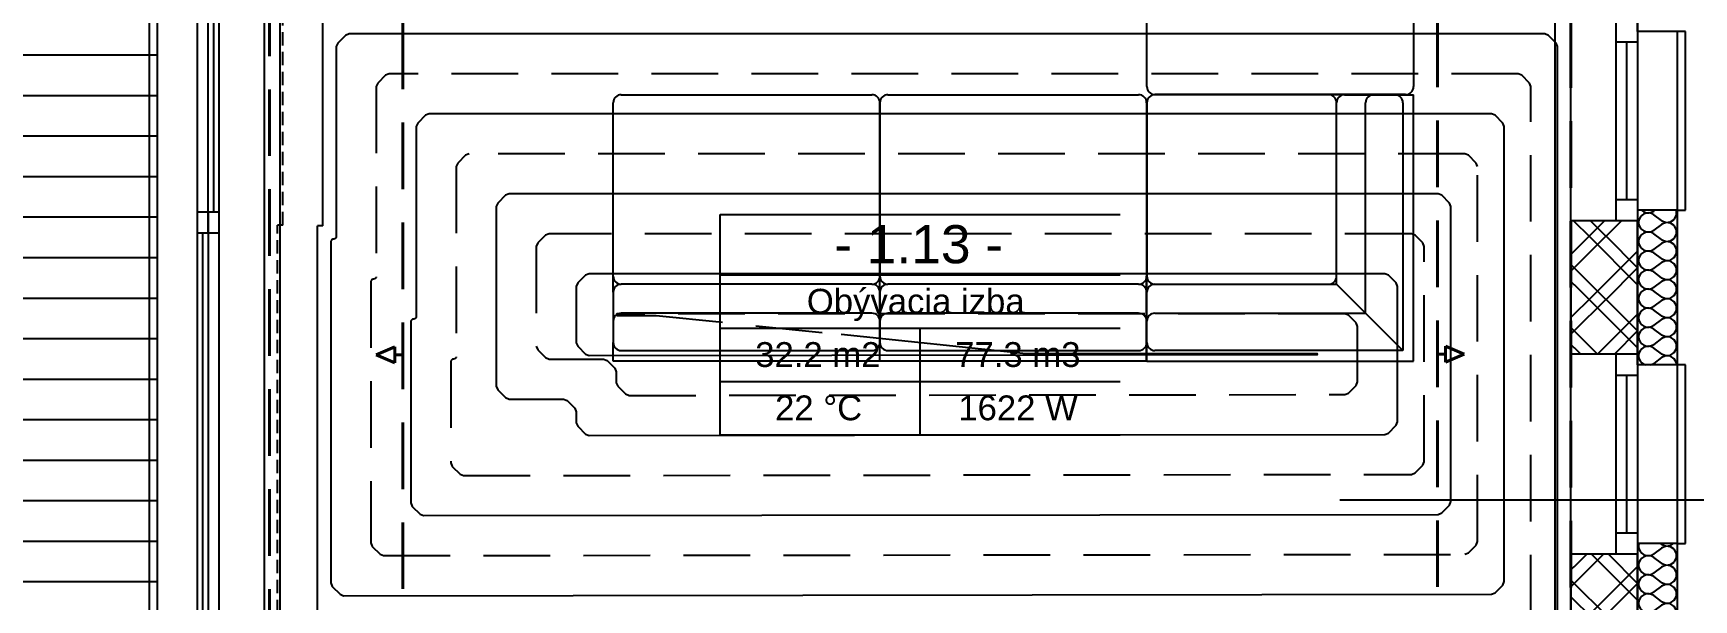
# Model space of a CAD drawing. Header units: millimetres. Extents: x 1046 to 74297, y -4150 to 54562.
# Drawn here: x 21024 to 27250, y 15740 to 17866 of the extents above; entities that cross this region are included whole.
import ezdxf

# ---------------------------------------------------------------- set-up
doc = ezdxf.new("R2010")
doc.units = ezdxf.units.MM
doc.linetypes.add('DASH', pattern=[75, 50, -25])
for name, color, linetype in [('1__NP___MIESTNOSTIUK', 7, 'Continuous'), ('Interiér - nábytok', 252, 'Continuous'), ('Konstrukce – Dělicí čáry vrstev', 252, 'Continuous'), ('Konštrukcie - vodorovné nosné', 252, 'Continuous'), ('Konštrukcie - zvislé nosné', 252, 'Continuous'), ('ODVODN__POTRUBIE___PODL__VYK_', 7, 'Continuous'), ('OKRAJOV__DILAT_CIA_PDL', 2, 'Continuous'), ('OKRAJOV__Z_NY_', 7, 'Continuous'), ('Otvory – Okna', 252, 'Continuous'), ('PODLAHOVKA', 7, 'Continuous'), ('PR_VODN__POTRUBIE___PODL__VYK_', 7, 'Continuous'), ('TABU_KY', 7, 'Continuous'), ('Výplně - Povrchové', 252, 'Continuous'), ('Výplně – Řezové', 252, 'Continuous'), ('Z_NA_PRECHODOV_CH_POTRUB_', 7, 'Continuous')]:
    doc.layers.add(name, color=color, linetype=linetype)
doc.styles.add('ARIAL', font='arial.ttf')

# ---------------------------------------------------------------- blocks, each defined once
blk = doc.blocks.new('Deska_26_1', base_point=(43748, 187047))
at = {"layer": 'Konštrukcie - vodorovné nosné', "flags": 128}
blk.add_lwpolyline([(43748, 187047), (43748, 566047), (561248, 566047), (561248, 1028547), (831248, 1028547), (831248, 137047), (623748, 137047), (623748, 187047), (507824, 187047)], close=True, dxfattribs=at)
blk = doc.blocks.new('Žaluzie 27[12]_1', base_point=(573748, 791047))
at = {"layer": 'Interiér - nábytok', "flags": 128}
blk.add_lwpolyline([(573748, 791047), (576748, 791047), (576748, 966047), (573748, 966047)], close=True, dxfattribs=at)
blk = doc.blocks.new('Pohovkový díl 01 27[44]_1', base_point=(739245, 902546))
at = {"layer": 'Interiér - nábytok'}
for p, q in [((739245, 901046), (739245, 868479)), ((773311, 902546), (740745, 902546)), ((776311, 902546), (773311, 902546)), ((774811, 868479), (774811, 901046)), ((774811, 866979), (774811, 901046)), ((776311, 902546), (785745, 902546)), ((780245, 861546), (780245, 901046)), ((785745, 902546), (789245, 902546)), ((787245, 901046), (787245, 854546)), ((789245, 852546), (789245, 902546)), ((739245, 865479), (739245, 868479)), ((740745, 866979), (773311, 866979)), ((740745, 866979), (774811, 866979)), ((774811, 866979), (787245, 854546)), ((739245, 856046), (739245, 865479)), ((740745, 861546), (780245, 861546)), ((739245, 852546), (739245, 856046)), ((787245, 854546), (740745, 854546)), ((739245, 852546), (789245, 852546))]:
    blk.add_line(p, q, dxfattribs=at)
for centre, start, end in [((740745, 901046), 90, 180), ((773311, 901046), 0, 90), ((776311, 901046), 90, 180), ((781745, 901046), 90, 180), ((785745, 901046), 0, 90), ((740745, 868479), 180, 270), ((740745, 865479), 90, 180), ((773311, 868479), 270, 0), ((740745, 860046), 90, 180), ((740745, 856046), 180, 270)]:
    blk.add_arc(centre, 1500, start, end, dxfattribs=at)
blk = doc.blocks.new('Pohovkový díl 01 27[53]_1', base_point=(739196, 902546))
at = {"layer": 'Interiér - nábytok'}
for p, q in [((689196, 868479), (689196, 901046)), ((690696, 902546), (737696, 902546)), ((739196, 901046), (739196, 868479)), ((689196, 865479), (689196, 868479)), ((737696, 866979), (690696, 866979)), ((737696, 866979), (690696, 866979)), ((739196, 865479), (739196, 868479)), ((689196, 865479), (689196, 856046)), ((739196, 856046), (739196, 865479)), ((737696, 861546), (690696, 861546)), ((689196, 852546), (689196, 856046)), ((690696, 854546), (737696, 854546)), ((739196, 852546), (739196, 856046)), ((739196, 852546), (689196, 852546))]:
    blk.add_line(p, q, dxfattribs=at)
for centre, start, end in [((690696, 901046), 90, 180), ((737696, 901046), 0, 90), ((690696, 868479), 180, 270), ((690696, 865479), 90, 180), ((737696, 868479), 270, 0), ((737696, 865479), 0, 90), ((690696, 860046), 90, 180), ((737696, 860046), 0, 90), ((690696, 856046), 180, 270), ((737696, 856046), 270, 0)]:
    blk.add_arc(centre, 1500, start, end, dxfattribs=at)
blk = doc.blocks.new('Pohovkový díl 01 27[54]_1', base_point=(689196, 902546))
at = {"layer": 'Interiér - nábytok'}
for p, q in [((639196, 868479), (639196, 901046)), ((640696, 902546), (687696, 902546)), ((689196, 901046), (689196, 868479)), ((639196, 865479), (639196, 868479)), ((687696, 866979), (640696, 866979)), ((687696, 866979), (640696, 866979)), ((689196, 865479), (689196, 868479)), ((639196, 865479), (639196, 856046)), ((689196, 856046), (689196, 865479)), ((687696, 861546), (640696, 861546)), ((639196, 852546), (639196, 856046)), ((640696, 854546), (687696, 854546)), ((689196, 852546), (689196, 856046)), ((689196, 852546), (639196, 852546))]:
    blk.add_line(p, q, dxfattribs=at)
for centre, start, end in [((640696, 901046), 90, 180), ((687696, 901046), 0, 90), ((640696, 868479), 180, 270), ((640696, 865479), 90, 180), ((687696, 868479), 270, 0), ((687696, 865479), 0, 90), ((640696, 860046), 90, 180), ((687696, 860046), 0, 90), ((640696, 856046), 180, 270), ((687696, 856046), 270, 0)]:
    blk.add_arc(centre, 1500, start, end, dxfattribs=at)
blk = doc.blocks.new('Pohovkový díl 01 27[55]_1', base_point=(739245, 972162))
at = {"layer": 'Interiér - nábytok'}
for p, q in [((740745, 972162), (787745, 972162)), ((739245, 904046), (739245, 970662)), ((789245, 970662), (789245, 904046)), ((787745, 902546), (740745, 902546))]:
    blk.add_line(p, q, dxfattribs=at)
for centre, start, end in [((740745, 970662), 90, 180), ((787745, 970662), 0, 90), ((740745, 904046), 180, 270), ((787745, 904046), 270, 0)]:
    blk.add_arc(centre, 1500, start, end, dxfattribs=at)
blk = doc.blocks.new('Žaluzie 27[63]_1', base_point=(815748, 689547))
at = {"layer": 'Interiér - nábytok', "flags": 128}
blk.add_lwpolyline([(815748, 689547), (818748, 689547), (818748, 1016047), (815748, 1016047)], close=True, dxfattribs=at)
blk = doc.blocks.new('Deska_28_1', base_point=(352998, 573547))
at = {"layer": 'Výplně - Povrchové'}
h = blk.add_hatch(dxfattribs=at)
h.set_pattern_fill('PRKENNÁ_PODLAHA_0001', color=256, style=0, pattern_type=2)
h.set_pattern_definition([(0, (0, 0), (0, 7600), [])])
h.paths.add_polyline_path([(352998, 573547), (553748, 573547), (553748, 1036047), (352998, 1036047)])
at = {"layer": 'Konštrukcie - vodorovné nosné', "flags": 128}
blk.add_lwpolyline([(352998, 573547), (553748, 573547), (553748, 1036047), (352998, 1036047)], close=True, dxfattribs=at)
blk = doc.blocks.new('*X270')
at = {"layer": 'Výplně – Řezové'}
for p, q in [((831495, 818345), (831427, 817857)), ((831427, 817857), (831495, 817369)), ((831498, 818354), (831495, 818345)), ((831495, 817369), (831693, 816918)), ((831693, 816918), (832008, 816539)), ((832008, 816539), (832414, 816260)), ((832414, 815883), (832008, 815604)), ((832414, 816260), (832881, 816103)), ((832881, 816040), (832414, 815883)), ((832881, 816103), (833373, 816079)), ((833373, 816064), (832881, 816040)), ((833373, 816079), (833853, 816190)), ((833853, 815953), (833373, 816064)), ((833853, 816190), (834284, 816429)), ((834284, 815714), (833853, 815953)), ((835712, 817500), (834284, 816429)), ((835712, 814643), (834284, 815714)), ((835712, 818214), (835527, 818354)), ((835712, 818214), (836514, 817878)), ((836514, 817837), (835712, 817500)), ((836514, 817878), (837380, 817960)), ((837380, 817755), (836514, 817837)), ((837380, 817960), (837973, 818354)), ((838105, 817273), (837380, 817755)), ((838516, 816506), (838105, 817273)), ((838516, 815637), (838516, 816506)), ((831495, 814774), (831427, 814286)), ((831427, 814286), (831495, 813798)), ((831693, 815225), (831495, 814774)), ((831495, 813798), (831693, 813347)), ((832008, 815604), (831693, 815225)), ((831693, 813347), (832008, 812968)), ((832008, 812968), (832414, 812689)), ((832414, 812689), (832881, 812531)), ((833373, 812507), (833853, 812619)), ((833853, 812619), (834284, 812857)), ((835712, 813929), (834284, 812857)), ((835712, 814643), (836514, 814306)), ((836514, 814265), (835712, 813929)), ((836514, 814306), (837380, 814388)), ((837380, 814183), (836514, 814265)), ((837380, 814388), (838105, 814870)), ((838105, 813702), (837380, 814183)), ((838105, 814870), (838516, 815637)), ((838516, 812935), (838105, 813702)), ((838516, 812065), (838516, 812935)), ((831495, 811202), (831427, 810714)), ((831427, 810714), (831495, 810226)), ((831693, 811653), (831495, 811202)), ((831495, 810226), (831693, 809775)), ((832008, 812032), (831693, 811653)), ((831693, 809775), (832008, 809396)), ((832414, 812311), (832008, 812032)), ((832881, 812469), (832414, 812311)), ((832881, 812531), (833373, 812507)), ((833373, 812493), (832881, 812469)), ((833853, 812381), (833373, 812493)), ((834284, 812143), (833853, 812381)), ((835712, 811071), (834284, 812143)), ((835712, 810357), (834284, 809286)), ((835712, 811071), (836514, 810735)), ((836514, 810694), (835712, 810357)), ((836514, 810735), (837380, 810817)), ((837380, 810612), (836514, 810694)), ((837380, 810817), (838105, 811298)), ((838105, 810130), (837380, 810612)), ((838105, 811298), (838516, 812065)), ((838516, 809363), (838105, 810130)), ((831495, 807631), (831427, 807143)), ((831427, 807143), (831495, 806655)), ((831693, 808082), (831495, 807631)), ((831495, 806655), (831693, 806204)), ((832008, 808461), (831693, 808082)), ((832008, 809396), (832414, 809117)), ((832414, 808740), (832008, 808461)), ((832414, 809117), (832881, 808960)), ((832881, 808897), (832414, 808740)), ((832881, 808960), (833373, 808936)), ((833373, 808921), (832881, 808897)), ((833373, 808936), (833853, 809047)), ((833853, 808810), (833373, 808921)), ((833853, 809047), (834284, 809286)), ((834284, 808571), (833853, 808810)), ((835712, 807500), (834284, 808571)), ((835712, 806786), (834284, 805714)), ((835712, 807500), (836514, 807163)), ((836514, 807122), (835712, 806786)), ((836514, 807163), (837380, 807245)), ((837380, 807040), (836514, 807122)), ((837380, 807245), (838105, 807727)), ((838105, 806559), (837380, 807040)), ((838105, 807727), (838516, 808494)), ((838516, 805792), (838105, 806559)), ((838516, 808494), (838516, 809363)), ((831495, 804059), (831427, 803571)), ((831427, 803571), (831495, 803083)), ((831693, 804510), (831495, 804059)), ((831693, 806204), (832008, 805825)), ((832008, 804890), (831693, 804510)), ((832008, 805825), (832414, 805546)), ((832414, 805169), (832008, 804890)), ((832414, 805546), (832881, 805388)), ((832881, 805326), (832414, 805169)), ((832881, 805388), (833373, 805364)), ((833373, 805350), (832881, 805326)), ((833373, 805364), (833853, 805476)), ((833853, 805238), (833373, 805350)), ((833853, 805476), (834284, 805714)), ((834284, 805000), (833853, 805238)), ((835712, 803929), (834284, 805000)), ((835712, 803929), (836514, 803592)), ((836514, 803551), (835712, 803214)), ((836514, 803592), (837380, 803674)), ((837380, 803469), (836514, 803551)), ((837380, 803674), (838105, 804156)), ((838105, 802987), (837380, 803469)), ((838105, 804156), (838516, 804922)), ((838516, 804922), (838516, 805792)), ((831495, 800488), (831427, 800000)), ((831495, 803083), (831693, 802633)), ((831693, 800939), (831495, 800488)), ((831693, 802633), (832008, 802253)), ((832008, 801318), (831693, 800939)), ((832008, 802253), (832414, 801974)), ((832414, 801597), (832008, 801318)), ((832414, 801974), (832881, 801817)), ((832881, 801755), (832414, 801597)), ((832881, 801817), (833373, 801793)), ((833373, 801778), (832881, 801755)), ((833373, 801793), (833853, 801904)), ((833853, 801667), (833373, 801778)), ((833853, 801904), (834284, 802143)), ((834284, 801429), (833853, 801667)), ((835712, 803214), (834284, 802143)), ((835712, 800357), (834284, 801429)), ((835712, 800357), (836514, 800020)), ((837380, 800103), (838105, 800584)), ((838516, 802221), (838105, 802987)), ((838105, 800584), (838516, 801351)), ((838516, 801351), (838516, 802221)), ((831427, 800000), (831495, 799512)), ((831495, 799512), (831693, 799061)), ((831693, 797367), (831495, 796917)), ((831693, 799061), (832008, 798682)), ((832008, 797747), (831693, 797367)), ((832008, 798682), (832414, 798403)), ((832414, 798026), (832008, 797747)), ((832414, 798403), (832881, 798245)), ((832881, 798183), (832414, 798026)), ((832881, 798245), (833373, 798222)), ((833373, 798207), (832881, 798183)), ((833373, 798222), (833853, 798333)), ((833853, 798096), (833373, 798207)), ((833853, 798333), (834284, 798571)), ((834284, 797857), (833853, 798096)), ((835712, 799643), (834284, 798571)), ((835712, 796786), (834284, 797857)), ((836514, 799980), (835712, 799643)), ((836514, 800020), (837380, 800103)), ((837380, 799897), (836514, 799980)), ((838105, 799416), (837380, 799897)), ((837380, 796531), (838105, 797013)), ((838516, 798649), (838105, 799416)), ((838105, 797013), (838516, 797779)), ((838516, 797779), (838516, 798649)), ((831495, 796917), (831427, 796429)), ((831427, 796429), (831495, 795941)), ((831495, 795941), (831693, 795490)), ((831693, 795490), (832008, 795110)), ((832008, 794175), (831693, 793796)), ((832008, 795110), (832414, 794831)), ((832414, 794454), (832008, 794175)), ((832414, 794831), (832881, 794674)), ((832881, 794612), (832414, 794454)), ((832881, 794674), (833373, 794650)), ((833373, 794636), (832881, 794612)), ((833373, 794650), (833853, 794762)), ((833853, 794524), (833373, 794636)), ((833853, 794762), (834284, 795000)), ((834284, 794286), (833853, 794524)), ((835712, 796071), (834284, 795000)), ((835712, 793214), (834284, 794286)), ((835712, 796786), (836514, 796449)), ((836514, 796408), (835712, 796071)), ((836514, 796449), (837380, 796531)), ((837380, 796326), (836514, 796408)), ((838105, 795844), (837380, 796326)), ((838516, 795078), (838105, 795844)), ((838105, 793441), (838516, 794208)), ((838516, 794208), (838516, 795078)), ((831495, 793345), (831427, 792857)), ((831427, 792857), (831495, 792369)), ((831693, 793796), (831495, 793345)), ((831495, 792369), (831693, 791918)), ((831693, 791918), (832008, 791539)), ((832008, 791539), (832414, 791260)), ((832414, 790883), (832008, 790604)), ((832414, 791260), (832881, 791103)), ((832881, 791040), (832414, 790883)), ((832881, 791103), (833373, 791079)), ((833373, 791064), (832881, 791040)), ((833373, 791079), (833853, 791190)), ((833853, 790953), (833373, 791064)), ((833853, 791190), (834284, 791429)), ((834284, 790714), (833853, 790953)), ((835712, 792500), (834284, 791429)), ((835712, 793214), (836514, 792878)), ((836514, 792837), (835712, 792500)), ((836514, 792878), (837380, 792960)), ((837380, 792755), (836514, 792837)), ((837380, 792960), (838105, 793441)), ((838105, 792273), (837380, 792755)), ((838516, 791506), (838105, 792273)), ((838516, 790637), (838516, 791506)), ((831495, 789774), (831435, 789348)), ((831693, 790225), (831495, 789774)), ((832008, 790604), (831693, 790225)), ((835712, 789643), (834284, 790714)), ((835712, 789643), (836416, 789348)), ((836951, 789348), (837380, 789388)), ((837380, 789388), (838105, 789870)), ((838105, 789870), (838516, 790637))]:
    blk.add_line(p, q, dxfattribs=at)
blk = doc.blocks.new('*X271')
at = {"layer": 'Výplně – Řezové'}
for p, q in [((831495, 879059), (831427, 878571)), ((831427, 878571), (831495, 878083)), ((831693, 879510), (831495, 879059)), ((831495, 878083), (831693, 877633)), ((832008, 879890), (831693, 879510)), ((831975, 880864), (832008, 880825)), ((832008, 880825), (832414, 880546)), ((832414, 880169), (832008, 879890)), ((832414, 880546), (832881, 880388)), ((832881, 880326), (832414, 880169)), ((832881, 880388), (833373, 880364)), ((833373, 880350), (832881, 880326)), ((833373, 880364), (833853, 880476)), ((833853, 880238), (833373, 880350)), ((833853, 880476), (834284, 880714)), ((834284, 880000), (833853, 880238)), ((834484, 880864), (834284, 880714)), ((835712, 878929), (834284, 880000)), ((835712, 878214), (834284, 877143)), ((835712, 878929), (836514, 878592)), ((836514, 878551), (835712, 878214)), ((836514, 878592), (837380, 878674)), ((837380, 878469), (836514, 878551)), ((837380, 878674), (838105, 879156)), ((838105, 877987), (837380, 878469)), ((838105, 879156), (838516, 879922)), ((838516, 877221), (838105, 877987)), ((838516, 880792), (838477, 880864)), ((838516, 879922), (838516, 880792)), ((831495, 875488), (831427, 875000)), ((831427, 875000), (831495, 874512)), ((831693, 875939), (831495, 875488)), ((831693, 877633), (832008, 877253)), ((832008, 876318), (831693, 875939)), ((832008, 877253), (832414, 876974)), ((832414, 876597), (832008, 876318)), ((832414, 876974), (832881, 876817)), ((832881, 876755), (832414, 876597)), ((832881, 876817), (833373, 876793)), ((833373, 876778), (832881, 876755)), ((833373, 876793), (833853, 876904)), ((833853, 876667), (833373, 876778)), ((833853, 876904), (834284, 877143)), ((834284, 876429), (833853, 876667)), ((835712, 875357), (834284, 876429)), ((835712, 875357), (836514, 875020)), ((836514, 874980), (835712, 874643)), ((836514, 875020), (837380, 875103)), ((837380, 874897), (836514, 874980)), ((837380, 875103), (838105, 875584)), ((838105, 874416), (837380, 874897)), ((838105, 875584), (838516, 876351)), ((838516, 876351), (838516, 877221)), ((831495, 871917), (831427, 871429)), ((831495, 874512), (831693, 874061)), ((831693, 872367), (831495, 871917)), ((831693, 874061), (832008, 873682)), ((832008, 872747), (831693, 872367)), ((832008, 873682), (832414, 873403)), ((832414, 873026), (832008, 872747)), ((832414, 873403), (832881, 873245)), ((832881, 873183), (832414, 873026)), ((832881, 873245), (833373, 873222)), ((833373, 873207), (832881, 873183)), ((833373, 873222), (833853, 873333)), ((833853, 873096), (833373, 873207)), ((833853, 873333), (834284, 873571)), ((834284, 872857), (833853, 873096)), ((835712, 874643), (834284, 873571)), ((835712, 871786), (834284, 872857)), ((835712, 871786), (836514, 871449)), ((837380, 871531), (838105, 872013)), ((838516, 873649), (838105, 874416)), ((838105, 872013), (838516, 872779)), ((838516, 872779), (838516, 873649)), ((831427, 871429), (831495, 870941)), ((831495, 870941), (831693, 870490)), ((831693, 868796), (831495, 868345)), ((831693, 870490), (832008, 870110)), ((832008, 869175), (831693, 868796)), ((832008, 870110), (832414, 869831)), ((832414, 869454), (832008, 869175)), ((832414, 869831), (832881, 869674)), ((832881, 869612), (832414, 869454)), ((832881, 869674), (833373, 869650)), ((833373, 869636), (832881, 869612)), ((833373, 869650), (833853, 869762)), ((833853, 869524), (833373, 869636)), ((833853, 869762), (834284, 870000)), ((834284, 869286), (833853, 869524)), ((835712, 871071), (834284, 870000)), ((835712, 868214), (834284, 869286)), ((836514, 871408), (835712, 871071)), ((836514, 871449), (837380, 871531)), ((837380, 871326), (836514, 871408)), ((838105, 870844), (837380, 871326)), ((838516, 870078), (838105, 870844)), ((838105, 868441), (838516, 869208)), ((838516, 869208), (838516, 870078)), ((831495, 868345), (831427, 867857)), ((831427, 867857), (831495, 867369)), ((831495, 867369), (831693, 866918)), ((831693, 866918), (832008, 866539)), ((832008, 865604), (831693, 865225)), ((832008, 866539), (832414, 866260)), ((832414, 865883), (832008, 865604)), ((832414, 866260), (832881, 866103)), ((832881, 866040), (832414, 865883)), ((832881, 866103), (833373, 866079)), ((833373, 866064), (832881, 866040)), ((833373, 866079), (833853, 866190)), ((833853, 865953), (833373, 866064)), ((833853, 866190), (834284, 866429)), ((834284, 865714), (833853, 865953)), ((835712, 867500), (834284, 866429)), ((835712, 864643), (834284, 865714)), ((835712, 868214), (836514, 867878)), ((836514, 867837), (835712, 867500)), ((836514, 867878), (837380, 867960)), ((837380, 867755), (836514, 867837)), ((837380, 867960), (838105, 868441)), ((838105, 867273), (837380, 867755)), ((838516, 866506), (838105, 867273)), ((838105, 864870), (838516, 865637)), ((838516, 865637), (838516, 866506)), ((831495, 864774), (831427, 864286)), ((831427, 864286), (831495, 863798)), ((831693, 865225), (831495, 864774)), ((831495, 863798), (831693, 863347)), ((831693, 863347), (832008, 862968)), ((832008, 862968), (832414, 862689)), ((832414, 862689), (832881, 862531)), ((832881, 862469), (832414, 862311)), ((832881, 862531), (833373, 862507)), ((833373, 862493), (832881, 862469)), ((833373, 862507), (833853, 862619)), ((833853, 862381), (833373, 862493)), ((833853, 862619), (834284, 862857)), ((834284, 862143), (833853, 862381)), ((835712, 863929), (834284, 862857)), ((835712, 864643), (836514, 864306)), ((836514, 864265), (835712, 863929)), ((836514, 864306), (837380, 864388)), ((837380, 864183), (836514, 864265)), ((837380, 864388), (838105, 864870)), ((838105, 863702), (837380, 864183)), ((838516, 862935), (838105, 863702)), ((838516, 862065), (838516, 862935)), ((831495, 861202), (831427, 860714)), ((831427, 860714), (831495, 860226)), ((831693, 861653), (831495, 861202)), ((831495, 860226), (831693, 859775)), ((832008, 862032), (831693, 861653)), ((831693, 859775), (832008, 859396)), ((832414, 862311), (832008, 862032)), ((832008, 859396), (832414, 859117)), ((833853, 859047), (834284, 859286)), ((835712, 861071), (834284, 862143)), ((835712, 860357), (834284, 859286)), ((835712, 861071), (836514, 860735)), ((836514, 860694), (835712, 860357)), ((836514, 860735), (837380, 860817)), ((837380, 860612), (836514, 860694)), ((837380, 860817), (838105, 861298)), ((838105, 860130), (837380, 860612)), ((838105, 861298), (838516, 862065)), ((838516, 859363), (838105, 860130)), ((838516, 858494), (838516, 859363)), ((831495, 857631), (831427, 857143)), ((831427, 857143), (831495, 856655)), ((831693, 858082), (831495, 857631)), ((831495, 856655), (831693, 856204)), ((832008, 858461), (831693, 858082)), ((831693, 856204), (832008, 855825)), ((832414, 858740), (832008, 858461)), ((832414, 859117), (832881, 858960)), ((832881, 858897), (832414, 858740)), ((832881, 858960), (833373, 858936)), ((833373, 858921), (832881, 858897)), ((833373, 858936), (833853, 859047)), ((833853, 858810), (833373, 858921)), ((834284, 858571), (833853, 858810)), ((835712, 857500), (834284, 858571)), ((835712, 856786), (834284, 855714)), ((835712, 857500), (836514, 857163)), ((836514, 857122), (835712, 856786)), ((836514, 857163), (837380, 857245)), ((837380, 857040), (836514, 857122)), ((837380, 857245), (838105, 857727)), ((838105, 856559), (837380, 857040)), ((838105, 857727), (838516, 858494)), ((838516, 855792), (838105, 856559)), ((831495, 854059), (831427, 853571)), ((831427, 853571), (831495, 853083)), ((831693, 854510), (831495, 854059)), ((831495, 853083), (831693, 852633)), ((832008, 854890), (831693, 854510)), ((832008, 855825), (832414, 855546)), ((832414, 855169), (832008, 854890)), ((832414, 855546), (832881, 855388)), ((832881, 855326), (832414, 855169)), ((832881, 855388), (833373, 855364)), ((833373, 855350), (832881, 855326)), ((833373, 855364), (833853, 855476)), ((833853, 855238), (833373, 855350)), ((833853, 855476), (834284, 855714)), ((834284, 855000), (833853, 855238)), ((835712, 853929), (834284, 855000)), ((835712, 853214), (834284, 852143)), ((835712, 853929), (836514, 853592)), ((836514, 853551), (835712, 853214)), ((836514, 853592), (837380, 853674)), ((837380, 853469), (836514, 853551)), ((837380, 853674), (838105, 854156)), ((838105, 852987), (837380, 853469)), ((838105, 854156), (838516, 854922)), ((838516, 854922), (838516, 855792)), ((831693, 852633), (832008, 852253)), ((832008, 852253), (832414, 851974)), ((832414, 851974), (832771, 851854)), ((833634, 851854), (833853, 851904)), ((833853, 851904), (834284, 852143)), ((838516, 852221), (838105, 852987)), ((838516, 851854), (838516, 852221))]:
    blk.add_line(p, q, dxfattribs=at)
blk = doc.blocks.new('*X275')
at = {"layer": 'Výplně – Řezové'}
for p, q in [((819375, 813994), (821735, 816354)), ((819375, 810869), (824860, 816354)), ((822603, 816354), (831248, 807708)), ((825765, 816354), (831248, 810871)), ((818748, 813404), (819375, 814031)), ((822169, 804950), (831248, 814029)), ((818748, 811496), (819375, 810869)), ((818748, 810242), (819375, 810869)), ((819375, 810869), (825294, 804950)), ((825331, 804950), (831248, 810867)), ((818748, 808333), (819375, 807706)), ((819375, 807744), (822169, 804950)), ((819375, 802156), (822169, 804950)), ((819375, 799031), (825294, 804950)), ((822169, 804950), (831248, 795871)), ((825331, 804950), (831248, 799033)), ((818748, 801567), (819375, 802194)), ((822169, 793112), (831248, 802192)), ((818748, 799658), (819375, 799031)), ((818748, 798404), (819375, 799031)), ((819375, 799031), (825294, 793112)), ((825331, 793112), (831248, 799029)), ((818748, 796496), (819375, 795869)), ((819375, 795906), (822169, 793112)), ((820404, 791348), (822169, 793112)), ((822169, 793112), (823934, 791348)), ((823529, 791348), (825294, 793112)), ((825331, 793112), (827096, 791348))]:
    blk.add_line(p, q, dxfattribs=at)
blk = doc.blocks.new('*X276')
at = {"layer": 'Výplně – Řezové'}
for p, q in [((819242, 878864), (819375, 878731)), ((819375, 878769), (822169, 875975)), ((822169, 875975), (825058, 878864)), ((822405, 878864), (825294, 875975)), ((825331, 875975), (828220, 878864)), ((831117, 878864), (831248, 878733)), ((819375, 873181), (822169, 875975)), ((819375, 870056), (825294, 875975)), ((822169, 875975), (831248, 866896)), ((825331, 875975), (831248, 870058)), ((818748, 872592), (819375, 873219)), ((822169, 864138), (831248, 873217)), ((818748, 870683), (819375, 870056)), ((818748, 869429), (819375, 870056)), ((819375, 870056), (825294, 864138)), ((825331, 864138), (831248, 870054)), ((818748, 867521), (819375, 866894)), ((819375, 866931), (822169, 864138)), ((819375, 861344), (822169, 864138)), ((819375, 858219), (825294, 864138)), ((822169, 864138), (831248, 855058)), ((825331, 864138), (831248, 858221)), ((818748, 860754), (819375, 861381)), ((823722, 853854), (831248, 861379)), ((818748, 858846), (819375, 858219)), ((818748, 857592), (819375, 858219)), ((819375, 858219), (823740, 853854)), ((826885, 853854), (831248, 858217)), ((818748, 855683), (819375, 855056)), ((819375, 855094), (820615, 853854))]:
    blk.add_line(p, q, dxfattribs=at)
blk = doc.blocks.new('Vícekřídlé vodorovné okno 27_3')
at = {"layer": 'Otvory – Okna'}
for p, q in [((-18750, 0), (-18750, 8500)), ((18750, 0), (18750, 8500)), ((-18750, 0), (-14750, 0)), ((-18750, -4000), (-18750, 0)), ((-18750, -4000), (-18750, 0)), ((-14750, 0), (-14750, -4000)), ((-14750, 0), (14750, 0)), ((14750, -4000), (14750, 0)), ((14750, 0), (18750, 0)), ((18750, -4000), (18750, 0)), ((18750, -4000), (18750, 0)), ((-14750, -2000), (14750, -2000)), ((-14750, -4000), (-18750, -4000)), ((-16750, -4000), (-18750, -4000)), ((-16750, -4000), (-18750, -4000)), ((-16750, -11500), (-16750, -4000)), ((14750, -4000), (-14750, -4000)), ((18750, -4000), (14750, -4000)), ((16750, -4000), (18750, -4000)), ((16750, -4000), (18750, -4000)), ((16750, -11500), (16750, -4000)), ((-16750, -11500), (-16750, -13000)), ((-16750, -11500), (16750, -11500)), ((16750, -13000), (16750, -11500)), ((-16750, -13000), (16750, -13000))]:
    blk.add_line(p, q, dxfattribs=at)
blk = doc.blocks.new('Vícekřídlé vodorovné okno 27_4')
at = {"layer": 'Otvory – Okna'}
for p, q in [((-87500, 0), (-87500, 8500)), ((87500, 0), (87500, 8500)), ((-87500, 0), (-83500, 0)), ((-87500, -4000), (-87500, 0)), ((-87500, -4000), (-87500, 0)), ((-83500, 0), (-83500, -4000)), ((-2000, 0), (-83500, 0)), ((2000, 0), (-2000, 0)), ((-2000, 0), (-2000, -2000)), ((79500, 0), (2000, 0)), ((2000, -2000), (2000, 0)), ((79500, 0), (2000, 0)), ((83500, 0), (79500, 0)), ((79500, 0), (79500, -2000)), ((83500, -4000), (83500, 0)), ((83500, 0), (87500, 0)), ((83500, -2000), (83500, 0)), ((87500, -4000), (87500, 0)), ((87500, -4000), (87500, 0)), ((-79500, -2000), (-83500, -2000)), ((-83500, -2000), (-83500, -4000)), ((-79500, -4000), (-79500, -2000)), ((-2000, -2000), (-79500, -2000)), ((-79500, -3000), (-2000, -3000)), ((-2000, -2000), (2000, -2000)), ((2000, -2000), (-2000, -2000)), ((-2000, -2000), (-2000, -4000)), ((79500, -1000), (2000, -1000)), ((2000, -2000), (79500, -2000)), ((2000, -4000), (2000, -2000)), ((79500, -2000), (83500, -2000)), ((-83500, -4000), (-87500, -4000)), ((-85500, -4000), (-87500, -4000)), ((-85500, -4000), (-87500, -4000)), ((-85500, -11500), (-85500, -4000)), ((-83500, -4000), (-79500, -4000)), ((-79500, -4000), (-2000, -4000)), ((-79500, -4000), (-2000, -4000)), ((-2000, -4000), (2000, -4000)), ((2000, -4000), (83500, -4000)), ((87500, -4000), (83500, -4000)), ((85500, -4000), (87500, -4000)), ((85500, -4000), (87500, -4000)), ((85500, -11500), (85500, -4000)), ((-85500, -11500), (-85500, -13000)), ((-85500, -11500), (85500, -11500)), ((-85500, -11500), (85500, -11500)), ((85500, -13000), (85500, -11500)), ((-85500, -13000), (85500, -13000))]:
    blk.add_line(p, q, dxfattribs=at)
blk = doc.blocks.new('A$Ca9295a0e')
at = {"layer": 'Konstrukce – Dělicí čáry vrstev'}
for p, q in [((16575, 15349.7), (16575, 15849.9)), ((16575, 14099.6), (16575, 14599.7))]:
    blk.add_line(p, q, dxfattribs=at)
at = {"layer": 'Konštrukcie - zvislé nosné'}
for p, q in [((16725, 15889.9), (16575, 15889.9)), ((16575, 15889.9), (16575, 15849.9)), ((16495, 15849.9), (16325, 15849.9)), ((16575, 15849.9), (16495, 15849.9)), ((16495, 15349.7), (16325, 15349.7)), ((16575, 15349.7), (16495, 15349.7)), ((16575, 15309.7), (16575, 15349.7)), ((16725, 15309.7), (16575, 15309.7)), ((16725, 14639.7), (16575, 14639.7)), ((16575, 14639.7), (16575, 14599.7)), ((16495, 14599.7), (16325, 14599.7)), ((16575, 14599.7), (16495, 14599.7))]:
    blk.add_line(p, q, dxfattribs=at)
at = {"layer": 'Konštrukcie - zvislé nosné', "flags": 128}
for points in [[(16725, 15309.7), (16725, 15889.9)], [(16325, 15849.9), (16325, 15349.7)], [(16725, 14059.6), (16725, 14639.7)], [(16325, 14599.7), (16325, 14099.6)]]:
    blk.add_lwpolyline(points, dxfattribs=at)
at = {"layer": 'Interiér - nábytok', "xscale": 0.02, "yscale": 0.02, "zscale": 0.02}
for name, p in [('Žaluzie 27[63]_1', (16265, 12063.5)), ('Pohovkový díl 01 27[55]_1', (14734.9, 17715.9)), ('Žaluzie 27[12]_1', (11425, 14093.5)), ('Pohovkový díl 01 27[54]_1', (13734, 16323.5)), ('Pohovkový díl 01 27[53]_1', (14734, 16323.5)), ('Pohovkový díl 01 27[44]_1', (14734.9, 16323.5))]:
    blk.add_blockref(name, p, dxfattribs=at)
at = {"layer": 'Konštrukcie - vodorovné nosné', "xscale": 0.02, "yscale": 0.02, "zscale": 0.02}
for name, p in [('Deska_28_1', (7010, 9743.5)), ('Deska_26_1', (825, 2013.5))]:
    blk.add_blockref(name, p, dxfattribs=at)
at = {"layer": 'Konštrukcie - zvislé nosné', "xscale": 0.02, "yscale": 0.02, "zscale": 0.02}
for name in ['*X271', '*X276', '*X270', '*X275']:
    blk.add_blockref(name, (-50, -1727.4), dxfattribs=at)
at = {"layer": 'Otvory – Okna', "yscale": 0.02, "zscale": 999.9999999999999}
for name, p, xscale, rotation in [('Vícekřídlé vodorovné okno 27_4', (11255, 15843.5), -0.02, 269.9999990752448), ('Vícekřídlé vodorovné okno 27_3', (16495, 16224.9), 0.02, 90), ('Vícekřídlé vodorovné okno 27_3', (16495, 14974.7), 0.02, 90)]:
    blk.add_blockref(name, p, dxfattribs=dict(at, xscale=xscale, rotation=rotation))
blk = doc.blocks.new('A$Cacebdfa7')
blk.add_blockref('A$Ca9295a0e', (2747.1, 1041.4))
at = {"layer": '1__NP___MIESTNOSTIUK', "color": 18}
for p, q in [((15882.3, 16688.9), (15882.3, 16915.9)), ((15882.3, 16915.9), (17382.3, 16915.9)), ((15882.3, 16488.9), (15882.3, 16688.9)), ((15882.3, 16688.9), (17382.3, 16688.9)), ((15882.3, 16688.9), (17382.3, 16688.9)), ((15882.3, 16288.9), (15882.3, 16488.9)), ((15882.3, 16488.9), (17382.3, 16488.9)), ((15882.3, 16488.9), (17382.3, 16488.9)), ((16632.3, 16288.9), (16632.3, 16488.9)), ((15882.3, 16088.9), (15882.3, 16288.9)), ((15882.3, 16288.9), (17382.3, 16288.9)), ((15882.3, 16288.9), (17382.3, 16288.9)), ((16632.3, 16088.9), (16632.3, 16288.9)), ((15882.3, 16088.9), (17382.3, 16088.9))]:
    blk.add_line(p, q, dxfattribs=at)
at = {"layer": 'ODVODN__POTRUBIE___PODL__VYK_', "color": 172, "linetype": 'DASH'}
for p, q in [((14242.5, 16875), (14242.5, 17643)), ((14222.1, 9494.6), (14222.1, 16875)), ((14242.5, 16875), (14222.1, 16875))]:
    blk.add_line(p, q, dxfattribs=at)
for points in [[(14222.1, 16875), (14222.1, 16875), (14222.1, 16875), (14222.1, 16875), (14222.1, 16875), (14222.1, 16875)], [(14242.5, 16875), (14242.5, 16875), (14242.5, 16875), (14242.5, 16875), (14242.5, 16875), (14242.5, 16875)]]:
    blk.add_lwpolyline(points, dxfattribs=at)
at = {"layer": 'OKRAJOV__DILAT_CIA_PDL', "color": 116, "linetype": 'DASH', "lineweight": 40, "ltscale": 5, "true_color": 0x136734}
blk.add_lwpolyline([(19072.1, 19634.9), (14192.5, 19634.9), (14192.5, 15134.9), (19072.1, 15140.9), (19072.1, 19634.9)], dxfattribs=at)
at = {"layer": 'OKRAJOV__Z_NY_', "color": 3, "linetype": 'DASH', "lineweight": 40, "ltscale": 5}
for p, q in [((14692.5, 15135.5), (14692.5, 17643)), ((18572.1, 17643), (18572.1, 15140.3))]:
    blk.add_line(p, q, dxfattribs=at)
for points in [[(14692.5, 16389.3), (14662.5, 16389.3), (14662.5, 16419.3), (14592.5, 16389.3), (14662.5, 16359.3), (14662.5, 16389.3)], [(18572.1, 16391.7), (18602.1, 16391.7), (18602.1, 16361.7), (18672.1, 16391.7), (18602.1, 16421.7), (18602.1, 16391.7)]]:
    blk.add_lwpolyline(points, dxfattribs=at)
at = {"layer": 'PODLAHOVKA', "color": 12, "ltscale": 5}
blk.add_lwpolyline([(19022.1, 15238.6), (19022.1, 17545.2), (19016.5, 17558.5), (18987.6, 17587.5), (18974.2, 17593), (14490.3, 17593), (14477, 17587.5), (14448.1, 17558.5), (14442.5, 17545.2), (14442.5, 16831.2), (14441.6, 16828.9), (14436.4, 16823.7), (14434.8, 16823), (14429.8, 16823), (14428.2, 16822.3), (14423, 16817.1), (14422.1, 16814.8), (14422.1, 15533.1), (14427.6, 15519.7), (14456.6, 15490.8), (14469.9, 15485.3), (18774.3, 15490.6), (18787.6, 15496.1), (18816.5, 15525.1), (18822.1, 15538.4), (18822.1, 17245.2), (18816.5, 17258.5), (18787.6, 17287.5), (18774.2, 17293), (14790.3, 17293), (14777, 17287.5), (14748.1, 17258.5), (14742.5, 17245.2), (14742.5, 16531.2), (14741.6, 16528.9), (14736.4, 16523.7), (14734.8, 16523), (14729.8, 16523), (14728.2, 16522.3), (14723, 16517.1), (14722.1, 16514.8), (14722.1, 15833.5), (14727.6, 15820.1), (14756.6, 15791.2), (14769.9, 15785.6), (18574.3, 15790.3), (18587.6, 15795.9), (18616.5, 15824.8), (18622.1, 15838.1), (18622.1, 16945.2), (18616.5, 16958.5), (18587.6, 16987.5), (18574.2, 16993), (15090.3, 16993), (15077, 16987.5), (15048.1, 16958.5), (15042.5, 16945.2), (15042.5, 16270.8), (15048.1, 16257.5), (15077, 16228.5), (15090.3, 16223), (15294.7, 16223), (15308.1, 16217.5), (15337, 16188.5), (15342.5, 16175.2), (15342.5, 16134.2), (15348.1, 16120.9), (15377, 16091.9), (15390.4, 16086.4), (18374.3, 16090.1), (18387.6, 16095.6), (18416.5, 16124.6), (18422.1, 16137.9), (18422.1, 16645.2), (18416.5, 16658.5), (18387.6, 16687.5), (18374.2, 16693), (15390.3, 16693), (15377, 16687.5), (15348.1, 16658.5), (15342.5, 16645.2), (15342.5, 16434.2), (15348.1, 16420.9), (15377, 16391.9), (15390.4, 16386.4), (18120.8, 16389.8), (18121.1, 16389.9), (18121.9, 16390.7), (18122.1, 16391), (18122.1, 16391.8), (18121.9, 16392), (18121.1, 16392.9), (18120.8, 16393), (17029.2, 16393), (16335.7, 16464.9)], dxfattribs=at)
at = {"layer": 'PODLAHOVKA', "color": 172, "linetype": 'DASH', "ltscale": 5}
blk.add_lwpolyline([(18922.1, 15388.5), (18922.1, 17395.2), (18916.5, 17408.5), (18887.6, 17437.5), (18874.2, 17443), (14640.3, 17443), (14627, 17437.5), (14598.1, 17408.5), (14592.5, 17395.2), (14592.5, 16681.2), (14591.6, 16678.9), (14586.4, 16673.7), (14584.8, 16673), (14579.8, 16673), (14578.2, 16672.3), (14573, 16667.1), (14572.1, 16664.8), (14572.1, 15683.3), (14577.6, 15669.9), (14606.6, 15641), (14619.9, 15635.5), (18674.3, 15640.5), (18687.6, 15646), (18716.5, 15674.9), (18722.1, 15688.3), (18722.1, 17095.2), (18716.5, 17108.5), (18687.6, 17137.5), (18674.2, 17143), (14940.3, 17143), (14927, 17137.5), (14898.1, 17108.5), (14892.5, 17095.2), (14892.5, 16381.2), (14891.6, 16378.9), (14886.4, 16373.7), (14884.8, 16373), (14879.8, 16373), (14878.2, 16372.3), (14873, 16367.1), (14872.1, 16364.8), (14872.1, 15983.6), (14877.6, 15970.3), (14906.6, 15941.3), (14919.9, 15935.8), (18474.3, 15940.2), (18487.6, 15945.7), (18516.5, 15974.7), (18522.1, 15988), (18522.1, 16795.2), (18516.5, 16808.5), (18487.6, 16837.5), (18474.2, 16843), (15240.3, 16843), (15227, 16837.5), (15198.1, 16808.5), (15192.5, 16795.2), (15192.5, 16420.8), (15198.1, 16407.5), (15227, 16378.5), (15240.3, 16373), (15444.7, 16373), (15458.1, 16367.5), (15487, 16338.5), (15492.5, 16325.2), (15492.5, 16284.4), (15498, 16271.1), (15527, 16242.1), (15540.4, 16236.6), (18224.3, 16239.9), (18237.6, 16245.4), (18266.5, 16274.4), (18272.1, 16287.7), (18272.1, 16495.2), (18266.5, 16508.5), (18237.6, 16537.5), (18224.2, 16543), (15495.1, 16543), (15494.4, 16542.7), (15492.7, 16541.1), (15492.5, 16540.5), (15492.5, 16539), (15492.7, 16538.5), (15494.4, 16536.8), (15495.1, 16536.5), (15642.3, 16536.7), (16335.7, 16464.9)], dxfattribs=at)
at = {"layer": 'PR_VODN__POTRUBIE___PODL__VYK_', "color": 12}
for p, q in [((14392.5, 16873), (14392.5, 17643)), ((14372.1, 9494.6), (14372.1, 16873)), ((14392.5, 16873), (14372.1, 16873))]:
    blk.add_line(p, q, dxfattribs=at)
for points in [[(14372.1, 16873), (14372.1, 16873), (14372.1, 16873), (14372.1, 16873), (14372.1, 16873), (14372.1, 16873)], [(14392.5, 16873), (14392.5, 16873), (14392.5, 16873), (14392.5, 16873), (14392.5, 16873), (14392.5, 16873)]]:
    blk.add_lwpolyline(points, dxfattribs=at)
at = {"layer": 'TABU_KY', "color": 5}
blk.add_line((19715.3, 15843.6), (18205, 15843.6), dxfattribs=at)
at = {"layer": 'Z_NA_PRECHODOV_CH_POTRUB_', "color": 2}
for p, q in [((14192.5, 17012.9), (14192.5, 17012.9)), ((14192.5, 17012.9), (14192.5, 17012.9)), ((14392.5, 17012.9), (14392.5, 17012.9)), ((14392.5, 17012.9), (14392.5, 17012.9)), ((14372.1, 16873), (14372.1, 16873)), ((14392.5, 16873), (14392.5, 16873))]:
    blk.add_line(p, q, dxfattribs=at)
at = {"layer": '1__NP___MIESTNOSTIUK', "color": 18, "style": 'ARIAL'}
for s, height, p in [('- 1.13 -', 143.22, (16309.3, 16732.4)), ('Obývacia izba', 93.093, (16206.8, 16543.4)), ('32.2 m2', 93.09, (16013.3, 16343.4)), ('77.3 m3', 93.09, (16763.3, 16343.4)), ('22 °C', 93.09, (16087.8, 16143.4)), ('1622 W', 93.09, (16774.8, 16143.4))]:
    blk.add_text(s, height=height, dxfattribs=at).set_placement(p)

msp = doc.modelspace()

# ---------------------------------------------------------------- block references
msp.add_blockref('A$Cacebdfa7', (7717.6, 270))

doc.saveas('drawing.dxf')
